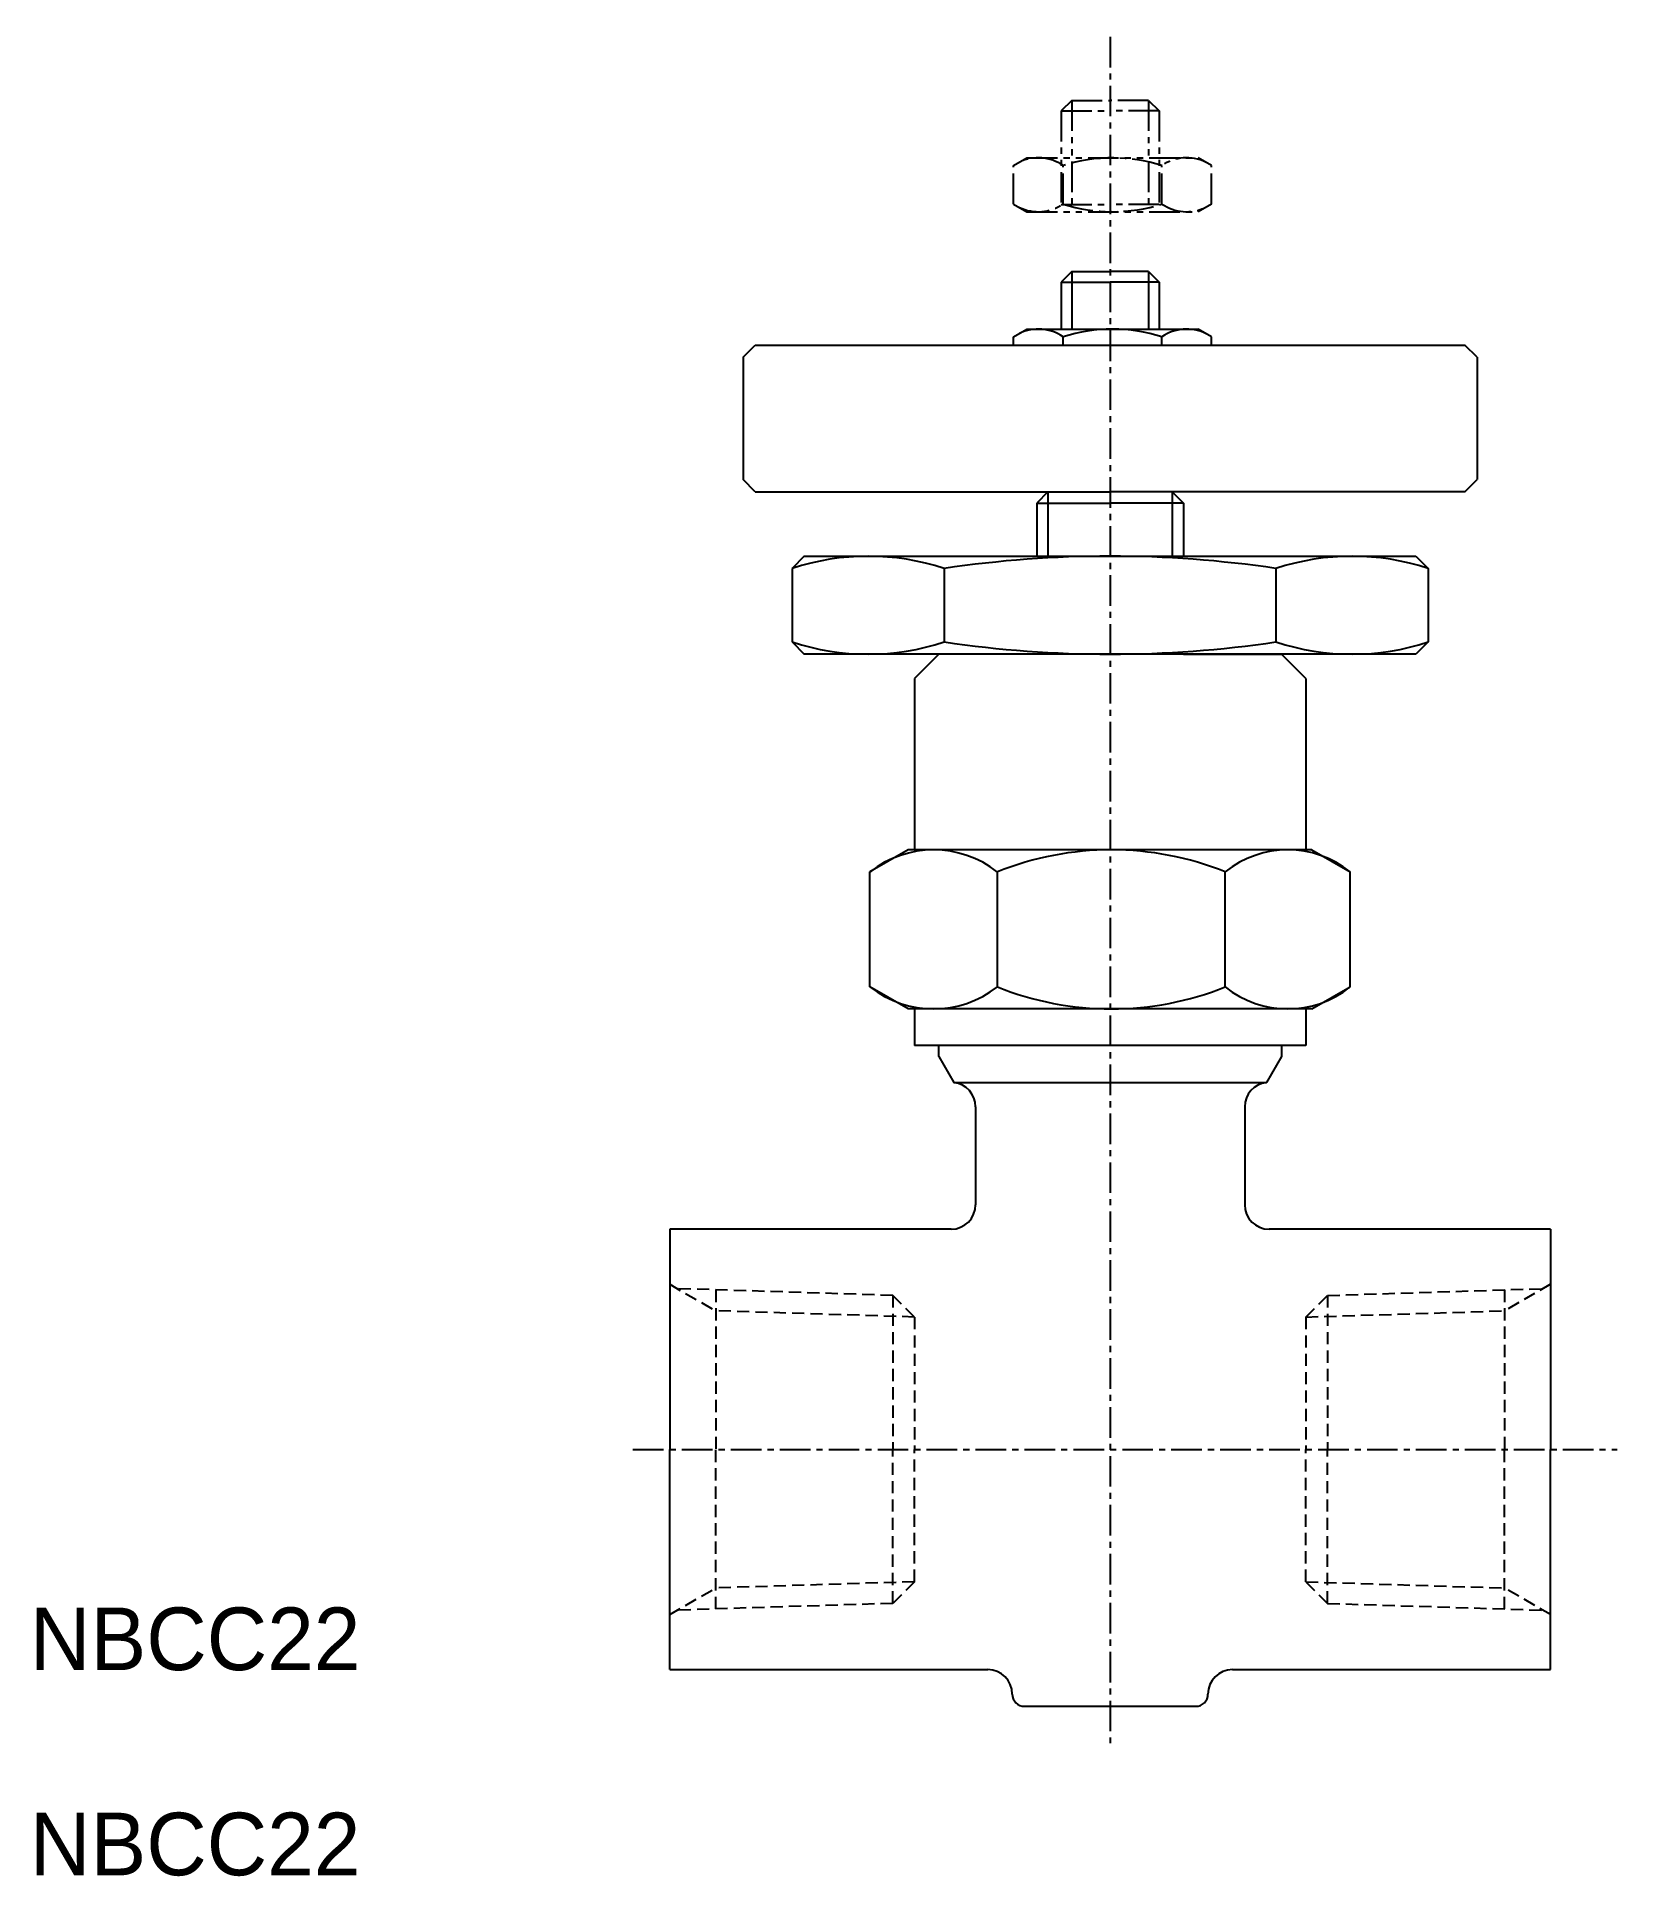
# Model space of a CAD drawing. Extents: x 265 to 329.6, y 401.8 to 477.
import ezdxf

# ---------------------------------------------------------------- set-up
doc = ezdxf.new("R2010")
doc.units = 0
for name, pattern in [('CENTER', [2, 1.25, -0.25, 0.25, -0.25]), ('DASHED', [0.75, 0.5, -0.25]), ('PHANTOM', [2.5, 1.25, -0.25, 0.25, -0.25, 0.25, -0.25])]:
    doc.linetypes.add(name, pattern=pattern)
doc.layers.get('0').update_dxf_attribs({"linetype": 'CONTINUOUS'})
doc.layers.add('CENTER', color=1, linetype='CENTER')

msp = doc.modelspace()

# ---------------------------------------------------------------- linework, layer by layer
at = {"color": 3, "linetype": 'PHANTOM'}
for p, q in [((307.331, 474.375), (306.902, 473.945)), ((307.331, 474.375), (306.902, 473.945)), ((307.331, 474.375), (308.902, 474.375)), ((307.331, 474.375), (308.902, 474.375)), ((307.331, 474.375), (307.331, 470.118)), ((307.331, 474.375), (307.331, 472.025)), ((310.472, 474.375), (308.902, 474.375)), ((310.472, 474.375), (308.902, 474.375)), ((310.472, 474.375), (310.472, 470.118)), ((310.472, 474.375), (310.902, 473.945)), ((310.472, 474.375), (310.902, 473.945)), ((310.472, 474.375), (310.472, 472.025)), ((306.902, 473.945), (308.902, 473.945)), ((306.902, 473.945), (308.902, 473.945)), ((306.902, 473.945), (306.902, 470.118)), ((306.902, 473.945), (306.902, 472.025)), ((310.902, 473.945), (308.902, 473.945)), ((310.902, 473.945), (308.902, 473.945)), ((310.902, 473.945), (310.902, 470.118)), ((310.902, 473.945), (310.902, 472.025)), ((304.957, 471.712), (305.5, 472.025)), ((304.957, 470.138), (304.957, 471.712)), ((305.5, 472.025), (312.5, 472.025)), ((306.978, 470.138), (306.978, 471.712)), ((311.021, 470.138), (311.021, 471.712)), ((313.042, 471.712), (312.5, 472.025)), ((313.042, 470.138), (313.042, 471.712)), ((304.957, 470.138), (305.5, 469.825)), ((306.902, 470.118), (308.902, 470.118)), ((310.902, 470.118), (308.902, 470.118)), ((313.042, 470.138), (312.5, 469.825)), ((305.5, 469.825), (312.5, 469.825))]:
    msp.add_line(p, q, dxfattribs=at)
at = {"color": 7, "linetype": 'CONTINUOUS'}
for p, q in [((307.331, 467.375), (306.902, 466.945)), ((307.331, 467.375), (306.902, 466.945)), ((306.902, 466.945), (306.902, 465.025)), ((306.902, 466.945), (308.902, 466.945)), ((306.902, 466.945), (308.902, 466.945)), ((307.331, 467.375), (307.331, 465.025)), ((307.331, 467.375), (308.902, 467.375)), ((307.331, 467.375), (308.902, 467.375)), ((310.472, 467.375), (308.902, 467.375)), ((310.472, 467.375), (308.902, 467.375)), ((310.902, 466.945), (308.902, 466.945)), ((310.902, 466.945), (308.902, 466.945)), ((310.472, 467.375), (310.472, 465.025)), ((310.472, 467.375), (310.902, 466.945)), ((310.472, 467.375), (310.902, 466.945)), ((310.902, 466.945), (310.902, 465.025)), ((304.957, 464.712), (305.5, 465.025)), ((304.957, 464.375), (304.957, 464.712)), ((305.5, 465.025), (312.5, 465.025)), ((306.978, 464.375), (306.978, 464.712)), ((311.021, 464.375), (311.021, 464.712)), ((313.042, 464.712), (312.5, 465.025)), ((313.042, 464.375), (313.042, 464.712)), ((293.902, 463.875), (294.402, 464.375)), ((293.902, 463.875), (293.902, 458.875)), ((294.402, 464.375), (323.402, 464.375)), ((323.902, 463.875), (323.402, 464.375)), ((323.902, 463.875), (323.902, 458.875)), ((294.402, 458.375), (293.902, 458.875)), ((323.402, 458.375), (323.902, 458.875)), ((294.402, 458.375), (306.427, 458.375)), ((306.362, 458.375), (305.902, 457.915)), ((305.902, 457.915), (305.902, 455.743)), ((305.902, 457.915), (308.902, 457.915)), ((306.362, 458.375), (308.902, 458.375)), ((306.362, 458.375), (308.902, 458.375)), ((306.402, 458.375), (308.902, 458.375)), ((306.402, 458.375), (308.902, 458.375)), ((311.442, 458.375), (308.902, 458.375)), ((311.402, 458.375), (308.902, 458.375)), ((311.442, 458.375), (308.902, 458.375)), ((311.402, 458.375), (308.902, 458.375)), ((311.902, 457.915), (308.902, 457.915)), ((323.402, 458.375), (311.402, 458.375)), ((311.442, 458.375), (311.902, 457.915)), ((311.902, 457.915), (311.902, 455.743)), ((296.402, 455.743), (295.902, 455.243)), ((296.402, 455.743), (321.402, 455.743)), ((321.402, 455.743), (321.902, 455.243)), ((295.902, 455.243), (295.902, 452.243)), ((302.123, 455.243), (302.123, 452.243)), ((315.681, 455.243), (315.681, 452.243)), ((321.902, 455.243), (321.902, 452.243)), ((295.902, 452.243), (296.402, 451.743)), ((321.902, 452.243), (321.402, 451.743)), ((321.402, 451.743), (296.402, 451.743)), ((301.902, 451.743), (300.902, 450.743)), ((311.902, 451.743), (315.902, 451.743)), ((316.902, 450.743), (315.902, 451.743)), ((300.902, 450.743), (300.902, 443.743)), ((316.902, 450.743), (316.902, 443.743)), ((300.652, 443.743), (299.087, 442.84)), ((317.152, 443.743), (300.652, 443.743)), ((317.152, 443.743), (318.717, 442.84)), ((299.087, 438.147), (299.087, 442.84)), ((304.294, 438.147), (304.294, 442.84)), ((313.609, 438.147), (313.609, 442.84)), ((318.717, 438.147), (318.717, 442.84)), ((300.652, 437.243), (299.087, 438.147)), ((317.152, 437.243), (318.717, 438.147)), ((317.152, 437.243), (300.652, 437.243)), ((300.902, 437.243), (300.902, 435.743)), ((316.902, 437.243), (316.902, 435.743)), ((316.902, 435.743), (300.902, 435.743)), ((301.902, 435.306), (301.902, 435.743)), ((301.902, 435.306), (302.515, 434.237)), ((315.902, 435.306), (315.288, 434.237)), ((315.902, 435.743), (315.902, 435.306)), ((302.515, 434.237), (315.288, 434.237)), ((303.402, 433.243), (303.402, 429.243)), ((314.402, 433.243), (314.402, 429.243)), ((302.402, 428.243), (290.902, 428.243)), ((290.902, 428.243), (290.902, 419.243)), ((326.902, 428.243), (315.402, 428.243)), ((326.902, 428.243), (326.902, 419.243)), ((290.902, 410.243), (290.902, 419.243)), ((326.902, 410.243), (326.902, 419.243)), ((290.902, 410.243), (303.902, 410.243)), ((313.902, 410.243), (326.902, 410.243)), ((304.902, 409.243), (304.902, 409.243)), ((312.902, 409.243), (312.902, 409.243)), ((305.402, 408.743), (312.402, 408.743))]:
    msp.add_line(p, q, dxfattribs=at)
at = {"color": 3, "linetype": 'CONTINUOUS'}
for p, q in [((307.331, 467.375), (307.331, 465.025)), ((310.472, 467.375), (310.472, 465.025)), ((306.362, 458.375), (306.362, 455.743)), ((311.442, 458.375), (311.442, 455.743))]:
    msp.add_line(p, q, dxfattribs=at)
at = {"color": 3, "linetype": 'DASHED'}
for p, q in [((290.902, 425.993), (292.783, 424.907)), ((300.018, 425.537), (291.216, 425.812)), ((292.783, 425.763), (292.783, 419.243)), ((300.902, 424.653), (300.018, 425.537)), ((300.018, 425.537), (300.018, 419.243)), ((316.902, 424.653), (317.785, 425.537)), ((317.785, 425.537), (326.588, 425.812)), ((317.785, 425.537), (317.785, 419.243)), ((326.902, 425.993), (325.02, 424.907)), ((325.02, 425.763), (325.02, 419.243)), ((300.902, 424.653), (292.783, 424.907)), ((316.902, 424.653), (325.02, 424.907)), ((300.902, 424.653), (300.902, 419.243)), ((316.902, 424.653), (316.902, 419.243)), ((292.783, 412.724), (292.783, 419.243)), ((300.018, 412.95), (300.018, 419.243)), ((300.902, 413.833), (300.902, 419.243)), ((316.902, 413.833), (316.902, 419.243)), ((317.785, 412.95), (317.785, 419.243)), ((325.02, 412.724), (325.02, 419.243)), ((290.902, 412.493), (292.783, 413.58)), ((300.902, 413.833), (292.783, 413.58)), ((300.902, 413.833), (300.018, 412.95)), ((316.902, 413.833), (325.02, 413.58)), ((316.902, 413.833), (317.785, 412.95)), ((326.902, 412.493), (325.02, 413.58)), ((300.018, 412.95), (291.216, 412.675)), ((317.785, 412.95), (326.588, 412.675))]:
    msp.add_line(p, q, dxfattribs=at)
at = {"color": 3, "linetype": 'PHANTOM'}
for centre, radius, start, end in [((305.968, 470.238), 1.787, 55.56153, 115.56153), ((309, 465.346), 6.678, 72.38303, 107.61697), ((312.031, 470.238), 1.787, 64.43847, 124.43847), ((305.968, 471.612), 1.787, 244.43847, 304.43847), ((309, 476.503), 6.678, 252.38303, 287.61697), ((312.031, 471.612), 1.787, 235.56153, 295.56153)]:
    msp.add_arc(centre, radius, start, end, dxfattribs=at)
at = {"color": 7, "linetype": 'CONTINUOUS'}
for centre, radius, start, end in [((305.968, 463.238), 1.787, 55.56153, 115.56153), ((309, 458.346), 6.678, 72.38303, 107.61697), ((312.031, 463.238), 1.787, 64.43847, 124.43847), ((299.012, 445.818), 9.925, 71.73612, 108.26388), ((308.902, 409.618), 46.127, 81.5489, 98.4511), ((318.791, 445.818), 9.925, 71.73612, 108.26388), ((299.012, 461.669), 9.925, 251.73612, 288.26388), ((308.902, 497.869), 46.127, 261.5489, 278.4511), ((318.791, 461.669), 9.925, 251.73612, 288.26388), ((301.69, 439.54), 4.203, 51.7253, 128.2747), ((308.952, 431.289), 12.455, 68.04017, 111.95983), ((316.163, 439.683), 4.061, 51.03189, 128.96811), ((301.69, 441.447), 4.203, 231.7253, 308.2747), ((308.952, 449.698), 12.455, 248.04017, 291.95983), ((316.163, 441.304), 4.061, 231.03189, 308.96811), ((302.402, 433.243), 1, 0, 83.48663), ((315.402, 433.243), 1, 96.51337, 180), ((302.402, 429.243), 1, 270, 0), ((315.402, 429.243), 1, 180, 270), ((303.902, 409.243), 1, 0, 90), ((313.902, 409.243), 1, 90, 180), ((305.402, 409.243), 0.5, 180, 270), ((312.402, 409.243), 0.5, 270, 0)]:
    msp.add_arc(centre, radius, start, end, dxfattribs=at)
at = {"layer": 'CENTER', "color": 1, "linetype": 'CENTER'}
for p, q in [((308.902, 476.972), (308.902, 407.243)), ((289.402, 419.243), (329.626, 419.243))]:
    msp.add_line(p, q, dxfattribs=at)

# ---------------------------------------------------------------- texts
at = {"color": 7, "linetype": 'CONTINUOUS'}
for p in [(264.755, 410.222), (264.755, 401.837)]:
    msp.add_text('NBCC22', height=2.5597, dxfattribs=at).set_placement(p)

doc.saveas('drawing.dxf')
